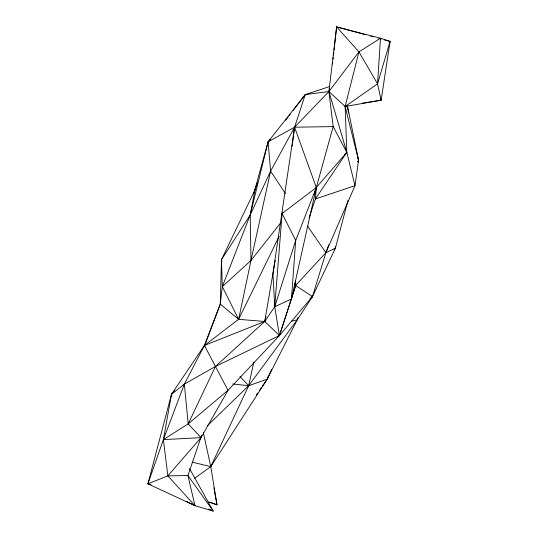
<?xml version="1.0" encoding="UTF-8"?>
<svg xmlns="http://www.w3.org/2000/svg" width="538" height="538" viewBox="0 0 538 538"><rect width="100%" height="100%" fill="white"/><g stroke="black" fill="none" stroke-linecap="round" stroke-linejoin="round"><path stroke-width="0.81" d="M294.575 128.878L294.589 127.197L305.254 94.601L329.33 86.631M204.279 346.559L220.284 304.118L221.474 259.672L255.012 189.887L257.534 182.792M253.916 193.061L268.092 141.83L305.254 94.601L328.906 91.527L345.147 106.49L381.139 100.196L377.535 83.861L380.494 38.238L336.62 26.9L328.906 91.527L333.163 126.598L346.815 152.315L354.986 185.671L325.873 252.712L312.464 296.599L297.191 319.881L248.664 385.706L207.554 425.578M309.081 217.769L315.49 198.784L316.317 187.527L333.163 126.598L294.589 127.197L268.092 141.83L250.204 214.938L222.295 286.646L220.284 304.118L203.862 346.983M332.551 64.069L332.726 62.421M333.089 59.113L333.271 57.465M333.547 54.984L333.816 52.509M334.085 50.027L334.36 47.552M334.542 45.898L336.62 26.9L364.972 34.6M292.141 146.356L292.349 144.688M292.564 143.027L294.589 127.197L328.906 91.527L358.933 51.87L380.494 38.238L390.084 41.419L381.139 100.196L362.195 103.229M151.057 484.725L147.916 483.817L163.37 439.633L188.192 423.87L227.998 390.326L279.451 335.544L291.441 298.987L316.317 187.527L294.589 127.197L272.954 273.439L264.73 321.475L215.476 366.439L184.352 384.105L171.494 394.273L147.916 483.817L194.951 505.686L213.216 511.1L189.551 468.645M275.234 260.358L272.954 273.439L274.723 306.768L279.451 335.544L277.413 336.983M255.012 189.887L250.204 214.938L250.977 260.459L238.643 319.31L204.413 345.45L171.494 394.273L163.37 439.633L167.843 475.881L194.951 505.686L187.937 475.531L201.669 435.188M194.682 478.235L210.788 466.628L248.664 385.706L253.849 361.993M347.931 200.62L335.382 248.226L312.464 296.599L279.451 335.544L264.73 321.475L238.643 319.31L222.295 286.646L250.977 260.459L270.607 171.171L294.589 127.197M329.592 88.582L328.906 91.527L346.815 152.315L315.49 198.784M265.96 316.6L264.73 321.475L204.413 345.45L184.352 384.105L163.37 439.633L201.051 437.629L227.998 390.326L204.413 345.45M265.812 320.204L264.73 321.475L274.723 306.768L282.114 213.539L316.317 187.527L346.815 152.315L345.147 106.49L358.933 51.87L336.62 26.9M358.14 161.891L358.564 160.277L347.366 105.603L345.147 106.49L358.564 160.277L354.986 185.671L315.275 198.993M267.87 376.795L267.191 379.196L210.788 466.628L217.009 504.866L208.287 501.941M345.147 106.49L377.535 83.861L390.084 41.419L384.414 39.879M358.086 161.851L358.564 160.277L357.555 157.183M314.131 194.722L316.317 187.527L295.712 240.446L274.723 306.768L291.441 298.987L295.718 285.342L295.604 280.345M262.443 386.096L267.191 379.196L297.191 319.881L297.938 317.481M335.181 246.599L335.382 248.226L325.873 252.712L295.718 285.342L279.451 335.544L215.476 366.439L188.192 423.87L201.051 437.629L199.638 439.654M328.671 244.81L325.873 252.712L307.501 226.027M358.005 161.857L358.564 160.277L357.837 161.777M389.149 43.719L390.084 41.419M271.677 369.27L267.191 379.196L248.664 385.706L232.86 384.011M270.264 139.45L268.092 141.83L270.607 171.171L250.204 214.938L221.474 259.672L222.295 286.646M279.114 236.35L238.643 319.31L220.284 304.118M148.71 482.344L147.916 483.817L167.843 475.881L187.937 475.531L213.216 511.1L208.623 509.069M282.84 212.322L282.114 213.539L295.712 240.446L291.441 298.987L291.334 297.312M256.276 395.053L257.702 392.989M259.598 390.232L261.495 387.474M285.665 120.236L288.18 116.948M289.182 115.636L290.19 114.318M293.203 110.377L305.254 94.601M250.977 260.459L280.923 222.53M174.776 390.474L171.494 394.273L171.81 395.914M167.843 475.881L201.051 437.629M344.461 154.709L346.815 152.315M334.132 249.343L335.382 248.226M309.935 298.798L312.464 296.599L294.252 284.575M311.045 297.46L312.464 296.599M291.495 321.119L297.191 319.881M192.194 462.155L210.788 466.628L203.324 432.633M370.642 36.14L373.076 36.799M378.745 38.339L381.173 38.998M210.042 502.082L217.009 504.866L214.433 491.012M186.847 501.524L194.951 505.686M239.995 376.573L248.664 385.706M270.607 171.171L285.476 193.586M358.933 51.87L377.535 83.861M294.548 283.217L295.718 285.342M221.474 259.672L221.999 261.239M213.835 487.751L214.131 489.385M380.864 98.582L381.139 100.196M347.366 105.603L348.476 112.98M184.352 384.105L188.192 423.87"/></g></svg>
